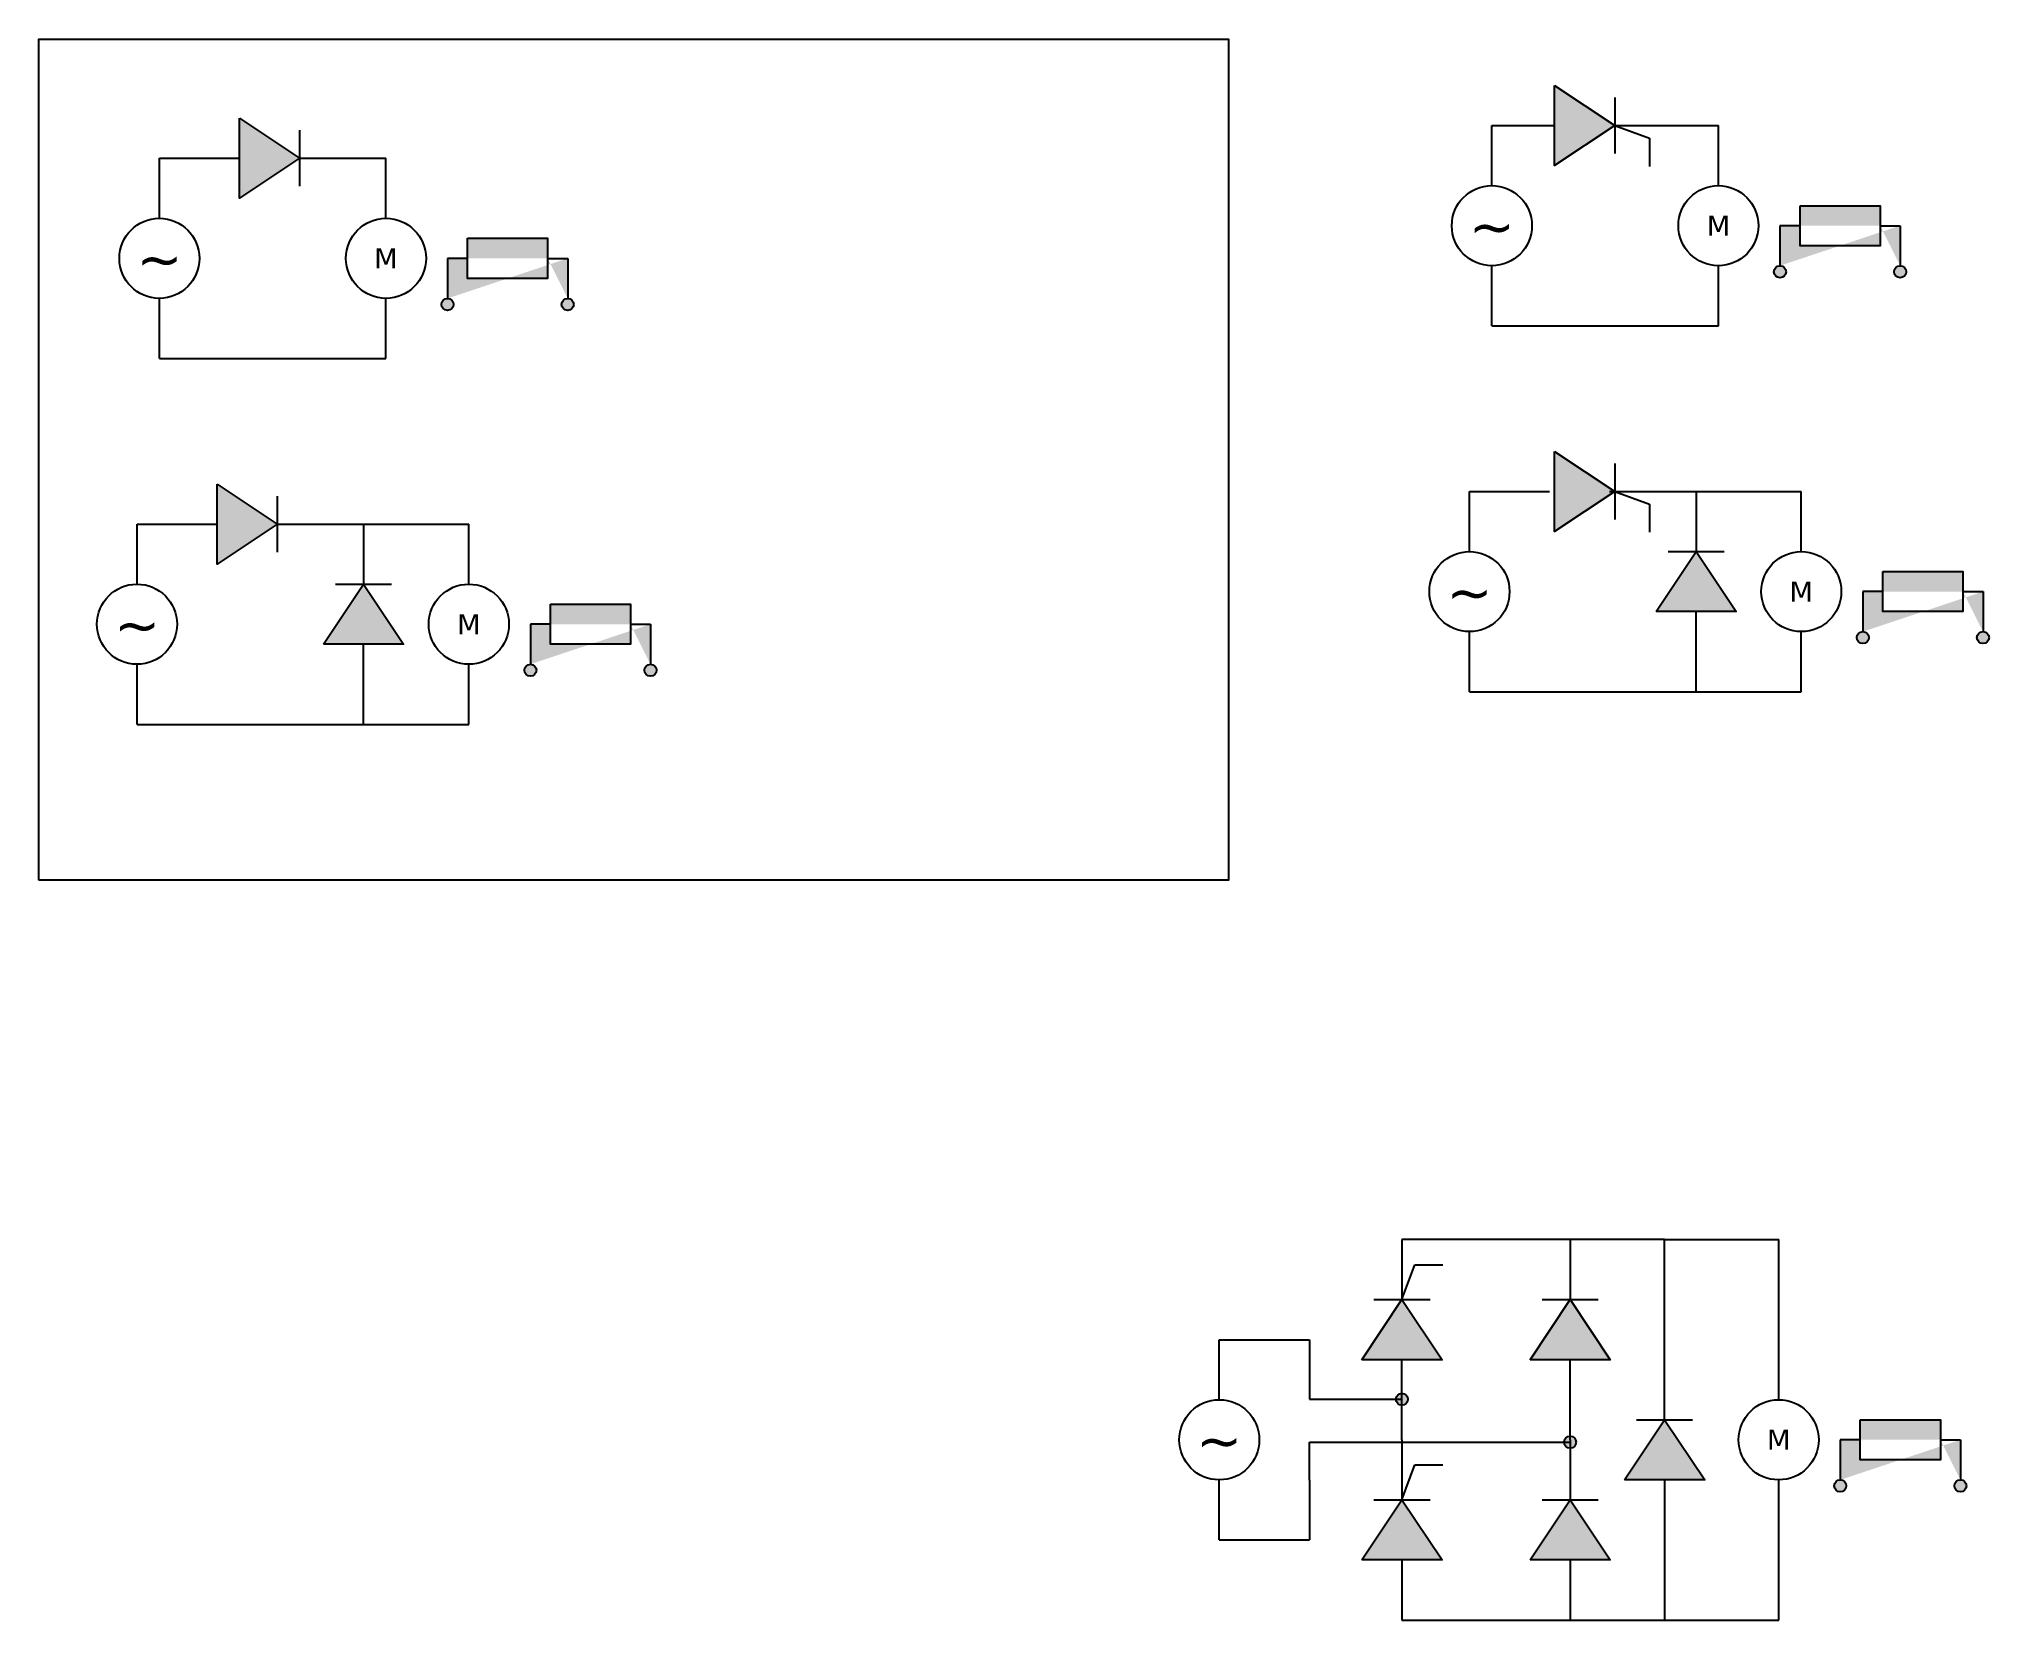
# Model space of a CAD drawing. Header units: inches. Extents: x 0 to 48692, y -18478 to 21000.
import ezdxf

# ---------------------------------------------------------------- set-up
doc = ezdxf.new("R2010")
doc.units = ezdxf.units.IN
doc.header["$MEASUREMENT"] = 0
doc.styles.get("Standard").update_dxf_attribs({"font": 'verdana_0.ttf', "height": 500})

msp = doc.modelspace()

# ---------------------------------------------------------------- hatches: boundary and pattern name
for points in [[(37845, 19838), (39345, 18838), (37845, 17838)], [(5006, 19023), (6506, 18023), (5006, 17023)], [(37845, 10702), (39345, 9702), (37845, 8702)], [(4448, 9887), (5948, 8887), (4448, 7887)], [(40377, 6702), (41377, 8202), (42377, 6702)], [(7105, 5887), (8105, 7387), (9105, 5887)], [(33034, -11978), (34034, -10478), (35034, -11978)], [(37232, -11978), (38232, -10478), (39232, -11978)], [(39592, -14978), (40592, -13478), (41592, -14978)], [(33034, -16978), (34034, -15478), (35034, -16978)], [(37232, -16978), (38232, -15478), (39232, -16978)]]:
    msp.add_hatch(color=5).paths.add_polyline_path(points)
h = msp.add_hatch(color=256)
edge = h.paths.add_edge_path()
edge.add_arc((46473, 15188), 150, 0, 360)
edge = h.paths.add_edge_path()
edge.add_arc((43473, 15188), 150, 0, 360)
h.paths.add_polyline_path([(43973, 16838), (45973, 16838), (45973, 15838), (43973, 15838)])
edge = h.paths.add_edge_path()
edge.add_line((43473, 16338), (43473, 15338))
edge.add_line((43973, 16338), (43473, 16338))
edge.add_line((46473, 16338), (46473, 15338))
edge.add_line((45973, 16338), (46473, 16338))
h = msp.add_hatch(color=256)
edge = h.paths.add_edge_path()
edge.add_arc((13201, 14373), 150, 0, 360)
edge = h.paths.add_edge_path()
edge.add_arc((10201, 14373), 150, 0, 360)
h.paths.add_polyline_path([(10701, 16023), (12701, 16023), (12701, 15023), (10701, 15023)])
edge = h.paths.add_edge_path()
edge.add_line((10201, 15523), (10201, 14523))
edge.add_line((10701, 15523), (10201, 15523))
edge.add_line((13201, 15523), (13201, 14523))
edge.add_line((12701, 15523), (13201, 15523))
h = msp.add_hatch(color=256)
edge = h.paths.add_edge_path()
edge.add_arc((48542, 6052), 150, 0, 360)
edge = h.paths.add_edge_path()
edge.add_arc((45542, 6052), 150, 0, 360)
h.paths.add_polyline_path([(46042, 7702), (48042, 7702), (48042, 6702), (46042, 6702)])
edge = h.paths.add_edge_path()
edge.add_line((45542, 7202), (45542, 6202))
edge.add_line((46042, 7202), (45542, 7202))
edge.add_line((48542, 7202), (48542, 6202))
edge.add_line((48042, 7202), (48542, 7202))
h = msp.add_hatch(color=256)
edge = h.paths.add_edge_path()
edge.add_arc((15270, 5237), 150, 0, 360)
edge = h.paths.add_edge_path()
edge.add_arc((12270, 5237), 150, 0, 360)
h.paths.add_polyline_path([(12770, 6887), (14770, 6887), (14770, 5887), (12770, 5887)])
edge = h.paths.add_edge_path()
edge.add_line((12270, 6387), (12270, 5387))
edge.add_line((12770, 6387), (12270, 6387))
edge.add_line((15270, 6387), (15270, 5387))
edge.add_line((14770, 6387), (15270, 6387))
h = msp.add_hatch(color=256)
edge = h.paths.add_edge_path()
edge.add_arc((34034, -12966), 150, 0, 360)
edge = h.paths.add_edge_path()
edge.add_arc((38232, -14037), 150, 0, 360)
h = msp.add_hatch(color=256)
edge = h.paths.add_edge_path()
edge.add_arc((47978, -15128), 150, 0, 360)
edge = h.paths.add_edge_path()
edge.add_arc((44978, -15128), 150, 0, 360)
h.paths.add_polyline_path([(45478, -13478), (47478, -13478), (47478, -14478), (45478, -14478)])
edge = h.paths.add_edge_path()
edge.add_line((44978, -13978), (44978, -14978))
edge.add_line((45478, -13978), (44978, -13978))
edge.add_line((47978, -13978), (47978, -14978))
edge.add_line((47478, -13978), (47978, -13978))

# ---------------------------------------------------------------- linework, layer by layer
at = {"color": 5}
for p, q in [((39345, 19538), (39345, 18138)), ((6506, 18723), (6506, 17323)), ((39345, 18838), (40217, 18520)), ((40217, 18520), (40217, 17820)), ((39345, 10402), (39345, 9002)), ((5948, 9587), (5948, 8187)), ((39345, 9702), (40217, 9384)), ((40217, 9384), (40217, 8684)), ((40677, 8202), (42077, 8202)), ((7405, 7387), (8805, 7387)), ((34034, -10478), (34351, -9605)), ((34351, -9605), (35051, -9605)), ((33334, -10478), (34734, -10478)), ((37532, -10478), (38932, -10478)), ((39892, -13478), (41292, -13478)), ((34034, -15478), (34351, -14605)), ((34351, -14605), (35051, -14605)), ((33334, -15478), (34734, -15478)), ((37532, -15478), (38932, -15478))]:
    msp.add_line(p, q, dxfattribs=at)
for p, q in [((36278, 17338), (36278, 18838)), ((36278, 18838), (37845, 18838)), ((39345, 18838), (41935, 18838)), ((41935, 17338), (41935, 18838)), ((3006, 16523), (3006, 18023)), ((3006, 18023), (5006, 18023)), ((6506, 18023), (8506, 18023)), ((6664, 18023), (8664, 18023)), ((8664, 16523), (8664, 18023)), ((43973, 16338), (43473, 16338)), ((43473, 16338), (43473, 15338)), ((45973, 16338), (46473, 16338)), ((46473, 16338), (46473, 15338)), ((10701, 15523), (10201, 15523)), ((10201, 15523), (10201, 14523)), ((12701, 15523), (13201, 15523)), ((13201, 15523), (13201, 14523)), ((36278, 13838), (36278, 15338)), ((41935, 13838), (41935, 15338)), ((3006, 13023), (3006, 14523)), ((8664, 13023), (8664, 14523)), ((36278, 13838), (41935, 13838)), ((3006, 13023), (8664, 13023)), ((35719, 8202), (35719, 9702)), ((35719, 9702), (37719, 9702)), ((39219, 9702), (41219, 9702)), ((39377, 9702), (41377, 9702)), ((41377, 9702), (41377, 8202)), ((41377, 9702), (44004, 9702)), ((44004, 8202), (44004, 9702)), ((2448, 7387), (2448, 8887)), ((2448, 8887), (4448, 8887)), ((5948, 8887), (7948, 8887)), ((6105, 8887), (8105, 8887)), ((8105, 8887), (8105, 7387)), ((8105, 8887), (10733, 8887)), ((10733, 7387), (10733, 8887)), ((46042, 7202), (45542, 7202)), ((45542, 7202), (45542, 6202)), ((48042, 7202), (48542, 7202)), ((48542, 7202), (48542, 6202)), ((12770, 6387), (12270, 6387)), ((12270, 6387), (12270, 5387)), ((14770, 6387), (15270, 6387)), ((15270, 6387), (15270, 5387)), ((41377, 4702), (41377, 6702)), ((8105, 3887), (8105, 5887)), ((35719, 4702), (35719, 6202)), ((44004, 4702), (44004, 6202)), ((2448, 3887), (2448, 5387)), ((10733, 3887), (10733, 5387)), ((35719, 4702), (41377, 4702)), ((41377, 4702), (44004, 4702)), ((2448, 3887), (8105, 3887)), ((8105, 3887), (10733, 3887)), ((34034, -8978), (34034, -10478)), ((40592, -8978), (34034, -8978)), ((38232, -8978), (38232, -10478)), ((40592, -13478), (40592, -8978)), ((40592, -8978), (43440, -8978)), ((43440, -11478), (43440, -8978)), ((29471, -12978), (29471, -11478)), ((29471, -11478), (31721, -11478)), ((31721, -11478), (31721, -12966)), ((43440, -12978), (43440, -11478)), ((34034, -13978), (34034, -11978)), ((38232, -13978), (38232, -11978)), ((31721, -12966), (32548, -12966)), ((32548, -12966), (34034, -12966)), ((31721, -14989), (31721, -14037)), ((31721, -14037), (32548, -14037)), ((32548, -14037), (38232, -14037)), ((34034, -13978), (34034, -15478)), ((38232, -13978), (38232, -15478)), ((45478, -13978), (44978, -13978)), ((44978, -13978), (44978, -14978)), ((47478, -13978), (47978, -13978)), ((47978, -13978), (47978, -14978)), ((29471, -16478), (29471, -14978)), ((31721, -14989), (31721, -16478)), ((40592, -14978), (40592, -18478)), ((43440, -16478), (43440, -14978)), ((29471, -16478), (31721, -16478)), ((43440, -18478), (43440, -16478)), ((34034, -16978), (34034, -18478)), ((38232, -16978), (38232, -18478)), ((34034, -18478), (40592, -18478)), ((40592, -18478), (43440, -18478))]:
    msp.add_line(p, q)
msp.add_lwpolyline([(0, 0), (0, 21000), (29700, 21000), (29700, 0), (0, 0)], close=True)
for points in [[(37845, 19838), (39345, 18838), (37845, 17838), (37845, 19838)], [(5006, 19023), (6506, 18023), (5006, 17023), (5006, 19023)], [(37845, 10702), (39345, 9702), (37845, 8702), (37845, 10702)], [(4448, 9887), (5948, 8887), (4448, 7887), (4448, 9887)], [(40377, 6702), (41377, 8202), (42377, 6702), (40377, 6702)], [(7105, 5887), (8105, 7387), (9105, 5887), (7105, 5887)], [(33034, -11978), (34034, -10478), (35034, -11978), (33034, -11978)], [(37232, -11978), (38232, -10478), (39232, -11978), (37232, -11978)], [(39592, -14978), (40592, -13478), (41592, -14978), (39592, -14978)], [(33034, -16978), (34034, -15478), (35034, -16978), (33034, -16978)], [(37232, -16978), (38232, -15478), (39232, -16978), (37232, -16978)]]:
    msp.add_lwpolyline(points, dxfattribs=at)
for points in [[(43973, 16838), (45973, 16838), (45973, 15838), (43973, 15838), (43973, 16838)], [(10701, 16023), (12701, 16023), (12701, 15023), (10701, 15023), (10701, 16023)], [(46042, 7702), (48042, 7702), (48042, 6702), (46042, 6702), (46042, 7702)], [(12770, 6887), (14770, 6887), (14770, 5887), (12770, 5887), (12770, 6887)], [(45478, -13478), (47478, -13478), (47478, -14478), (45478, -14478), (45478, -13478)]]:
    msp.add_lwpolyline(points)
for centre, radius in [((36278, 16338), 1000), ((41935, 16338), 1000), ((3006, 15523), 1000), ((8664, 15523), 1000), ((43473, 15188), 150), ((46473, 15188), 150), ((10201, 14373), 150), ((13201, 14373), 150), ((35719, 7202), 1000), ((44004, 7202), 1000), ((2448, 6387), 1000), ((10733, 6387), 1000), ((45542, 6052), 150), ((48542, 6052), 150), ((12270, 5237), 150), ((15270, 5237), 150), ((29471, -13978), 1000), ((34034, -12966), 150), ((43440, -13978), 1000), ((38232, -14037), 150), ((44978, -15128), 150), ((47978, -15128), 150)]:
    msp.add_circle(centre, radius)

# ---------------------------------------------------------------- texts
at = {"width": 2000, "attachment_point": 5}
for s, insert, char_height in [('M', (41935, 16338), 500), ('~', (36278, 16338), 1000), ('M', (8664, 15523), 500), ('~', (3006, 15523), 1000), ('M', (44004, 7202), 500), ('~', (35719, 7202), 1000), ('~', (2448, 6387), 1000), ('M', (10733, 6387), 500), ('~', (29471, -13978), 1000), ('M', (43440, -13978), 500)]:
    msp.add_mtext(s, dxfattribs=dict(at, insert=insert, char_height=char_height))

doc.saveas('drawing.dxf')
